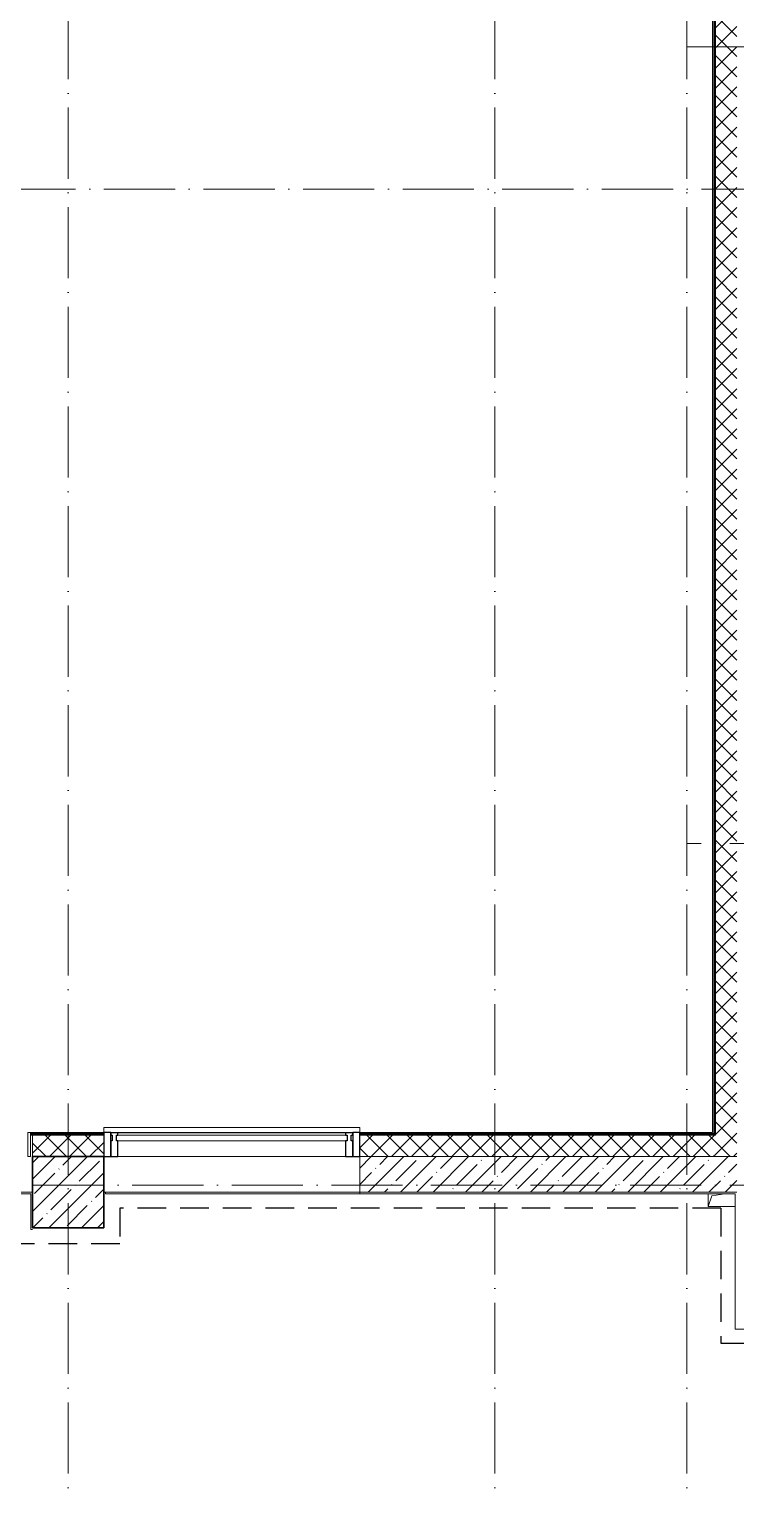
# Model space of a CAD drawing. Header units: millimetres. Extents: x -213536 to 1564669, y -45299 to 942238.
# Drawn here: x 476741 to 481710, y 512202 to 522427 of the extents above; entities that cross this region are included whole.
import ezdxf

# ---------------------------------------------------------------- set-up
doc = ezdxf.new("R2010")
doc.units = ezdxf.units.MM
for name, pattern in [('50_200_ШТРИХ_1Т_ш5_п1_п1_', [700, 500, -100, 0, -100]), ('Штрих короткий', [300, 150, -150]), ('Штриховая _2 мм - 1 мм_', [300, 200, -100])]:
    doc.linetypes.add(name, pattern=pattern)
for name, color, linetype, lineweight in [('0-1', 7, 'Continuous', 5), ('0-2', 7, 'Continuous', 9), ('3) ЖБ 4м', 3, 'Continuous', 30), ('Импосты витража', 7, 'Continuous', 9), ('Импосты витража-1', 7, 'Continuous', 25), ('Несущие колонны', 7, 'Continuous', 9), ('Несущие колонны-1', 7, 'Continuous', 35), ('Обобщенные модели', 7, 'Continuous', 9), ('Общие ребра', 7, 'Continuous', 9), ('Окна', 7, 'Continuous', 9), ('Оси-2', 7, '50_200_ШТРИХ_1Т_ш5_п1_п1_', 9), ('Остекление-1', 7, 'Continuous', 9), ('Перемычка-1', 7, 'Штрих короткий', 9), ('Стены', 7, 'Continuous', 9), ('Стены-1', 7, 'Continuous', 13), ('Штриховка разреза-1', 7, 'Continuous', 9)]:
    doc.layers.add(name, color=color, linetype=linetype, lineweight=lineweight)
doc.layers.add('СТ-1_1', color=7, linetype='Штриховая _2 мм - 1 мм_', lineweight=90, true_color=0x888888)
doc.layers.get('0-2').off()
pattern_1 = [(45, (0, 0), (-70.71068, 70.71068), []), (135, (0, 0), (-70.71068, -70.71068), [])]

# ---------------------------------------------------------------- blocks, each defined once
blk = doc.blocks.new('Ос 3 эт верх часть')
at = {"layer": 'Оси-2'}
for p, q in [((477016, 535177.6), (477016, 500883)), ((480016, 535177.6), (480016, 499613)), ((481366, 535177.6), (481366, 499613)), ((481366, 522302.4), (535374.3, 522302.4)), ((467466, 521302.4), (535374.3, 521302.4)), ((535374.3, 516702.4), (481366, 516702.4)), ((535374.3, 514302.4), (426847.2, 514302.4))]:
    blk.add_line(p, q, dxfattribs=at)
blk = doc.blocks.new('Проем_Дверь_Прямоугольный - 1800х2700h_оконные проемы-25729828-АИ2_03_План отделки стен 3-го этажа _Часть 1_')
at = {"layer": 'Перемычка-1'}
for p, q in [((900, 125), (-900, 125)), ((900, -125), (-900, -125))]:
    blk.add_line(p, q, dxfattribs=at)
blk = doc.blocks.new('BSC_Колонна _Прямоугольная - 500х500-V148-АИ2_03_План отделки стен 3-го этажа _Часть 1_')
at = {"layer": 'Несущие колонны'}
h = blk.add_hatch(dxfattribs=at)
h.set_pattern_fill('FP_147', color=256, style=0, pattern_type=2)
h.set_pattern_definition([(45, (-47850, -69350), (-114.04925, 114.04925), []), (45, (-47735.95, -69350), (-114.04925, 114.04925), [201.613, -40.323, 3.353, -36.97])])
h.paths.add_polyline_path([(-250, -250), (250, -250), (250, 250), (-250, 250), (-250, 16)], flags=0)
at = {"layer": 'Несущие колонны-1'}
for p, q in [((250, 250), (-250, 250)), ((-250, 250), (-250, -250)), ((250, -250), (250, 250)), ((-250, -250), (250, -250))]:
    blk.add_line(p, q, dxfattribs=at)
blk = doc.blocks.new('PNS_Панель прямоугольная1 - Нр_Стекло - 40мм-25293744-АИ2_03_План отделки стен 3-го этажа _Часть 1_')
at = {"layer": 'Остекление-1'}
for p, q in [((-800, 40), (800, 40)), ((-810, 0), (810, 0)), ((800, 0), (-800, 0))]:
    blk.add_line(p, q, dxfattribs=at)
blk = doc.blocks.new('Прямоугольный импост - Импост структурный с накладкой - 150мм-25651488-АИ2_03_План отделки стен 3-го этажа _Часть 1_')
at = {"layer": 'Импосты витража'}
for p, q in [((26050, 70600), (26050, 72200)), ((26217, 70600), (26217, 72200))]:
    blk.add_line(p, q, dxfattribs=at)
blk = doc.blocks.new('Прямоугольный импост - Импост структурный с накладкой - 150мм-25896089-АИ2_03_План отделки стен 3-го этажа _Часть 1_')
at = {"layer": 'Импосты витража-1'}
for p, q in [((-25, 0), (-25, 17)), ((-25, 17), (25, 17)), ((-15, 0), (-25, 0)), ((-15, -40), (-15, 0)), ((25, 0), (15, 0)), ((15, 0), (15, -40)), ((25, 17), (25, 0)), ((-25, -150), (-25, -40)), ((-25, -40), (-15, -40)), ((15, -40), (25, -40)), ((25, -40), (25, -150)), ((25, -150), (-25, -150))]:
    blk.add_line(p, q, dxfattribs=at)
blk = doc.blocks.new('Прямоугольный импост - Откос СФТК_50х170 мм-V182-АИ2_03_План отделки стен 3-го этажа _Часть 1_')
at = {"layer": 'Импосты витража-1'}
for p, q in [((0, 20), (-50, 20)), ((-50, 20), (-50, -150)), ((0, -150), (0, 20)), ((-50, -150), (0, -150))]:
    blk.add_line(p, q, dxfattribs=at)
blk = doc.blocks.new('Прямоугольный импост - Откос СФТК_50х170 мм-V183-АИ2_03_План отделки стен 3-го этажа _Часть 1_')
at = {"layer": 'Импосты витража-1'}
for p, q in [((-50, 20), (0, 20)), ((-50, -150), (-50, 20)), ((0, 20), (0, -150)), ((0, -150), (-50, -150))]:
    blk.add_line(p, q, dxfattribs=at)
blk = doc.blocks.new('AR_Отверстие прямоугольное _в плите_ - AR_Отверстие прямоугольное _в плите_-V223-АИ2_03_План отделки стен 3-го этажа _Часть 1_')
at = {"layer": 'Обобщенные модели'}
for p, q in [((-100, 38), (-100, -50)), ((-100, -50), (-75, 25)), ((-75, 25), (16, 38)), ((-100, -50), (88, -50))]:
    blk.add_line(p, q, dxfattribs=at)
blk = doc.blocks.new('Отлив_СКБ - Отлив витража_СФТК-31884011-АИ2_03_План отделки стен 3-го этажа _Часть 1_')
at = {"layer": 'Окна'}
for p, q in [((0, 3), (0, 37)), ((1800, 37), (0, 37)), ((50, 2), (1750, 2)), ((1800, 37), (1800, 3))]:
    blk.add_line(p, q, dxfattribs=at)
blk = doc.blocks.new('Стены 11 - Стены 4-31628984-АИ2_03_План отделки стен 3-го этажа _Часть 1_')
at = {"layer": 'Стены-1'}
for p, q in [((-1829, 41030), (-1829, 41010)), ((-1659, 41030), (-1829, 41030)), ((-1829, 41010), (-1659, 41010)), ((-1659, 41010), (-1659, 41030))]:
    blk.add_line(p, q, dxfattribs=at)
blk = doc.blocks.new('0125-Р-ОО-Ш2-АР-о_23_10_2024_rvt-1-АИ2_03_План отделки стен 3-го этажа _Часть 1_')
at = {"layer": 'Штриховка разреза-1'}
h = blk.add_hatch(dxfattribs=at)
h.set_pattern_fill('FP_50', color=256, style=0, pattern_type=2)
h.set_pattern_definition(pattern_1)
h.paths.add_polyline_path([(52550, 69600), (52550, 87500), (52400, 87500), (52400, 69600)], flags=0)
h = blk.add_hatch(dxfattribs=at)
h.set_pattern_fill('FP_50', color=256, style=0, pattern_type=2)
h.set_pattern_definition(pattern_1)
h.paths.add_polyline_path([(52225, 69600), (52400, 69600), (52400, 69750), (49900, 69750), (49900, 69600), (52111, 69600)], flags=0)
h.paths.add_polyline_path([(48100, 69600), (48100, 69750), (47600, 69750), (47600, 69600)], flags=0)
h = blk.add_hatch(dxfattribs=at)
h.set_pattern_fill('FP_2', color=256, style=0, pattern_type=2)
h.set_pattern_definition([(45, (0, 0), (-114.04925, 114.04925), []), (45, (114.05, 0), (-114.04925, 114.04925), [201.612, -40.322, 3.353, -36.97])])
h.paths.add_polyline_path([(52111, 69350), (52550, 69350), (52550, 69600), (49900, 69600), (49900, 69350)], flags=0)
at = {"layer": 'Общие ребра'}
for p, q in [((52388, 87750), (52388, 69770)), ((52394, 87750), (52394, 69770)), ((48100, 69762), (47585, 69762)), ((48100, 69756), (47585, 69756)), ((52388, 69762), (49900, 69762)), ((52394, 69756), (49900, 69756)), ((52388, 69770), (52388, 69762)), ((52394, 69770), (52394, 69762)), ((52394, 69762), (52394, 69756)), ((52225, 69600), (49900, 69600)), ((49900, 69600), (52225, 69600)), ((52400, 69600), (52225, 69600)), ((52225, 69600), (52400, 69600)), ((52550, 69600), (52400, 69600)), ((52400, 69600), (52550, 69600))]:
    blk.add_line(p, q, dxfattribs=at)
at = {"layer": 'Стены'}
blk.add_line((49900, 69350), (48100, 69350), dxfattribs=at)
at = {"layer": 'Стены-1'}
for p, q in [((52380, 87750), (52380, 69770)), ((52400, 69770), (52400, 87750)), ((52400, 87500), (52400, 69750)), ((48100, 69770), (47585, 69770)), ((47585, 69770), (47585, 69750)), ((47585, 69750), (48100, 69750)), ((48100, 69750), (47600, 69750)), ((47600, 69750), (47600, 69600)), ((48100, 69750), (48100, 69770)), ((48100, 69600), (48100, 69750)), ((52380, 69770), (49900, 69770)), ((49900, 69770), (49900, 69750)), ((49900, 69750), (52400, 69750)), ((52400, 69750), (49900, 69750)), ((49900, 69750), (49900, 69600)), ((52400, 69756), (52400, 69770)), ((52400, 69750), (52400, 69756)), ((49900, 69600), (49900, 69350)), ((49900, 69350), (52550, 69350))]:
    blk.add_line(p, q, dxfattribs=at)
at = {"layer": '0-2'}
for name, p, rotation in [('Стены 11 - Стены 4-31628984-АИ2_03_План отделки стен 3-го этажа _Часть 1_', (88595, 71429), 89.9999999999999), ('PNS_Панель прямоугольная1 - Нр_Стекло - 40мм-25293744-АИ2_03_План отделки стен 3-го этажа _Часть 1_', (49000, 69750), 180), ('Прямоугольный импост - Импост структурный с накладкой - 150мм-25651488-АИ2_03_План отделки стен 3-го этажа _Часть 1_', (120400, 43550), 90.00000000000045), ('Проем_Дверь_Прямоугольный - 1800х2700h_оконные проемы-25729828-АИ2_03_План отделки стен 3-го этажа _Часть 1_', (49000, 69475), 180)]:
    blk.add_blockref(name, p, dxfattribs=dict(at, rotation=rotation))
for name, p in [('Отлив_СКБ - Отлив витража_СФТК-31884011-АИ2_03_План отделки стен 3-го этажа _Часть 1_', (48100, 69767)), ('Прямоугольный импост - Откос СФТК_50х170 мм-V182-АИ2_03_План отделки стен 3-го этажа _Часть 1_', (49900, 69750)), ('BSC_Колонна _Прямоугольная - 500х500-V148-АИ2_03_План отделки стен 3-го этажа _Часть 1_', (47850, 69350)), ('AR_Отверстие прямоугольное _в плите_ - AR_Отверстие прямоугольное _в плите_-V223-АИ2_03_План отделки стен 3-го этажа _Часть 1_', (52450, 69300))]:
    blk.add_blockref(name, p, dxfattribs=at)
at = {"layer": '0-2', "extrusion": (0, 0, -1)}
for name, p in [('Прямоугольный импост - Откос СФТК_50х170 мм-V183-АИ2_03_План отделки стен 3-го этажа _Часть 1_', (-48100, 69750)), ('Прямоугольный импост - Импост структурный с накладкой - 150мм-25896089-АИ2_03_План отделки стен 3-го этажа _Часть 1_', (-48175, 69750)), ('Прямоугольный импост - Импост структурный с накладкой - 150мм-25896089-АИ2_03_План отделки стен 3-го этажа _Часть 1_', (-49825, 69750))]:
    blk.add_blockref(name, p, dxfattribs=at)
blk = doc.blocks.new('3этВверх')
at = {"layer": 'СТ-1_1', "lineweight": 25}
for p, q in [((477378, 514140), (477378, 513890)), ((481604, 514140), (477378, 514140)), ((481604, 514140), (481604, 513190)), ((477378, 513890), (476654, 513890)), ((481604, 513190), (484378, 513190))]:
    blk.add_line(p, q, dxfattribs=at)
at = {"layer": 'Стены'}
for p, q in [((477278, 514252), (479066, 514252)), ((477278, 514240), (477278, 514252)), ((479066, 514240), (477278, 514240))]:
    blk.add_line(p, q, dxfattribs=at)
at = {"layer": 'Стены-1'}
for p, q in [((476766, 514252), (475866, 514252)), ((475866, 514240), (476754, 514240)), ((476754, 514240), (476754, 513990)), ((481716, 514252), (479066, 514252)), ((479066, 514252), (479066, 514240)), ((479066, 514240), (481704, 514240)), ((481704, 514240), (481704, 513290)), ((476754, 513990), (476766, 513990)), ((481704, 513290), (484278, 513290))]:
    blk.add_line(p, q, dxfattribs=at)
at = {"layer": '0-1'}
blk.add_blockref('0125-Р-ОО-Ш2-АР-о_23_10_2024_rvt-1-АИ2_03_План отделки стен 3-го этажа _Часть 1_', (429166, 444902), dxfattribs=at)

msp = doc.modelspace()

# ---------------------------------------------------------------- block references
at = {"color": 5, "lineweight": 30}
msp.add_blockref('Ос 3 эт верх часть', (0, 0), dxfattribs=at)
at = {"layer": '3) ЖБ 4м'}
msp.add_blockref('3этВверх', (0, 0), dxfattribs=at)

doc.saveas('drawing.dxf')
